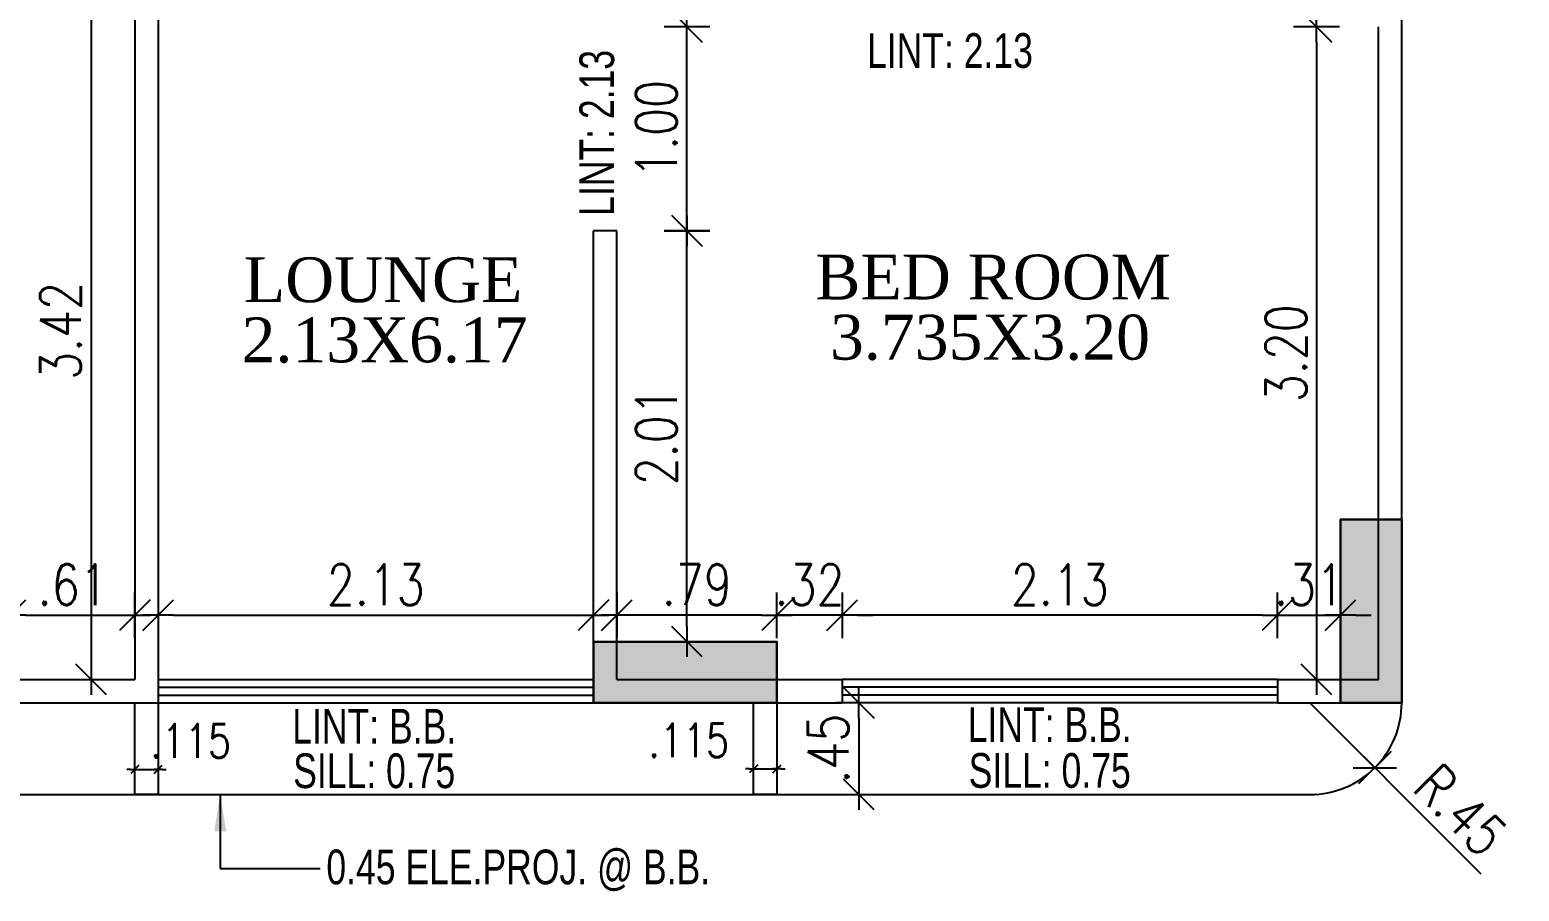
# Model space of a CAD drawing. Header units: inches. Extents: x 14331 to 14549, y 2557 to 2714.
# Drawn here: x 14389.83 to 14397.14, y 2578.57 to 2582.8 of the extents above; entities that cross this region are included whole.
import ezdxf
from ezdxf.enums import TextEntityAlignment as Align

# ---------------------------------------------------------------- set-up
doc = ezdxf.new("R2010")
doc.units = ezdxf.units.IN
doc.header["$LTSCALE"] = 0.25
doc.header["$MEASUREMENT"] = 0
doc.header["$PDMODE"] = 35
for name, color, linetype in [('dimension', 7, 'Continuous'), ('edges', 1, 'Continuous'), ('text-large', 7, 'Continuous'), ('wall', 7, 'Continuous'), ('windows', 96, 'Continuous'), ('WORK TEX', 6, 'Continuous'), ('WORKING DIM', 7, 'Continuous')]:
    doc.layers.add(name, color=color, linetype=linetype)
doc.layers.add('P-COL', color=7, linetype='Continuous', lineweight=30)
doc.layers.add('P-COLHAT', color=8, linetype='Continuous', lineweight=25)
doc.styles.add('ARIAL', font='TIMES_0.TTF')
doc.styles.add('ARL', font='swisscl_0.ttf')
doc.styles.add('romans', font='romans.shx', dxfattribs={"width": 0.8})
doc.dimstyles.new('121', dxfattribs={"dimscale": 0.1, "dimtxt": 1.65, "dimasz": 0.2, "dimexe": 0.03125, "dimexo": 0.25, "dimgap": 0.5, "dimtad": 1, "dimzin": 4, "dimdsep": 46, "dimtxsty": 'romans', "dimblk1": 'MINITICK', "dimblk2": 'MINITICK', "dimsah": 1, "dimcen": 1, "dimse1": 1, "dimse2": 1, "dimclrd": 252, "dimclre": 256, "dimclrt": 7, "dimadec": 3, "dimazin": 0, "dimtfac": 0.8, "dimtix": 1, "dimtmove": 2, "dimatfit": 3, "dimfxl": 0, "dimtolj": 1, "dimtzin": 3, "dimarcsym": 0})
doc.dimstyles.new('DFSGSG', dxfattribs={"dimtxt": 0.23, "dimasz": 0.18, "dimexe": 0.18, "dimexo": 0.0625, "dimgap": 0.09, "dimtad": 1, "dimzin": 0, "dimdsep": 46, "dimtxsty": 'ARIAL', "dimcen": 0.09, "dimse1": 1, "dimse2": 1, "dimaunit": 1, "dimadec": 0, "dimazin": 0, "dimtfac": 1, "dimtix": 1, "dimtofl": 0, "dimtmove": 0, "dimatfit": 3, "dimfxl": 0, "dimtolj": 1, "dimtzin": 0, "dimarcsym": 0})
doc.dimstyles.new('minitick-100', dxfattribs={"dimscale": 0.1, "dimtxt": 2, "dimasz": 0.75, "dimexe": 0.03125, "dimexo": 0.25, "dimgap": 0.5, "dimtad": 1, "dimzin": 4, "dimdsep": 46, "dimtxsty": 'romans', "dimblk1": 'MINITICK', "dimblk2": 'MINITICK', "dimsah": 1, "dimcen": 1, "dimse1": 1, "dimse2": 1, "dimclrd": 252, "dimclre": 256, "dimclrt": 256, "dimadec": 3, "dimazin": 0, "dimtfac": 0.8, "dimtix": 1, "dimtmove": 2, "dimatfit": 3, "dimfxl": 0, "dimtolj": 1, "dimtzin": 3, "dimarcsym": 0})

# ---------------------------------------------------------------- blocks, each defined once
blk = doc.blocks.new('BLC-A')
at = {"layer": 'P-COLHAT', "lineweight": 30}
for points in [[(2.8412, -9.5274), (2.5412, -9.5274), (2.5412, -8.6274), (2.8412, -8.6274)], [(-0.2223, -9.5274), (-0.2223, -9.2274), (-1.1223, -9.2274), (-1.1223, -9.5274)]]:
    blk.add_hatch(color=256, dxfattribs=at).paths.add_polyline_path(points)
at = {"layer": 'P-COL'}
for points in [[(2.8412, -9.5274), (2.5412, -9.5274), (2.5412, -8.6274), (2.8412, -8.6274)], [(-0.2223, -9.5274), (-0.2223, -9.2274), (-1.1223, -9.2274), (-1.1223, -9.5274)]]:
    blk.add_lwpolyline(points, close=True, dxfattribs=at)
blk = doc.blocks.new('MINITICK')
at = {"color": 7}
for p, q in [((1, 1), (-1, -1)), ((0, -1.5), (0, 1.5)), ((-1, 0), (1, 0))]:
    blk.add_line(p, q, dxfattribs=at)
blk = doc.blocks.new('*D223')
at = {"layer": 'Defpoints', "color": 0, "ltscale": 10, "transparency": 16777216}
for p in [(14396.1045, 2582.8108), (14396.1045, 2579.6095), (14396.1428, 2579.6095)]:
    blk.add_point(p, dxfattribs=at)
at = {"layer": 'dimension', "color": 252, "lineweight": -2, "ltscale": 10, "transparency": 16777216}
blk.add_line((14396.1428, 2582.7358), (14396.1428, 2579.6845), dxfattribs=at)
at = {"layer": 'dimension', "color": 252, "lineweight": -2, "ltscale": 10, "transparency": 16777216, "xscale": 0.07500000000000001, "yscale": 0.07500000000000001, "zscale": 0.07500000000000001}
for p, rotation in [((14396.1428, 2582.8108), 90), ((14396.1428, 2579.6095), 270)]:
    blk.add_blockref('MINITICK', p, dxfattribs=dict(at, rotation=rotation))
at = {"layer": 'dimension', "ltscale": 10, "transparency": 16777216, "insert": (14395.9928, 2581.2101), "char_height": 0.2, "attachment_point": 5, "rotation": 90, "style": 'romans'}
blk.add_mtext('\\A1;3.20', dxfattribs=at)
blk = doc.blocks.new('*D224')
at = {"layer": 'Defpoints', "color": 0, "ltscale": 10, "transparency": 16777216}
for p in [(14396.2604, 2579.9248), (14395.9506, 2579.5945), (14396.2604, 2579.5945)]:
    blk.add_point(p, dxfattribs=at)
at = {"layer": 'dimension', "color": 252, "lineweight": -2, "ltscale": 10, "transparency": 16777216}
for p, q in [((14395.8756, 2579.9248), (14395.8006, 2579.9248)), ((14395.9506, 2579.9248), (14396.2604, 2579.9248)), ((14396.3354, 2579.9248), (14396.4104, 2579.9248))]:
    blk.add_line(p, q, dxfattribs=at)
at = {"layer": 'dimension', "color": 252, "lineweight": -2, "ltscale": 10, "transparency": 16777216, "xscale": 0.07500000000000001, "yscale": 0.07500000000000001, "zscale": 0.07500000000000001}
blk.add_blockref('MINITICK', (14395.9506, 2579.9248), dxfattribs=at)
at = {"layer": 'dimension', "color": 252, "lineweight": -2, "ltscale": 10, "transparency": 16777216, "xscale": 0.07500000000000001, "yscale": 0.07500000000000001, "zscale": 0.07500000000000001, "rotation": 180}
blk.add_blockref('MINITICK', (14396.2604, 2579.9248), dxfattribs=at)
at = {"layer": 'dimension', "ltscale": 10, "transparency": 16777216, "insert": (14396.1055, 2580.0748), "char_height": 0.2, "attachment_point": 5, "style": 'romans'}
blk.add_mtext('\\A1;.31', dxfattribs=at)
blk = doc.blocks.new('*D225')
at = {"layer": 'Defpoints', "color": 0, "ltscale": 10, "transparency": 16777216}
for p in [(14393.8165, 2579.9248), (14393.8165, 2579.5714), (14395.9506, 2579.5714)]:
    blk.add_point(p, dxfattribs=at)
at = {"layer": 'dimension', "color": 252, "lineweight": -2, "ltscale": 10, "transparency": 16777216}
blk.add_line((14395.8756, 2579.9248), (14393.8915, 2579.9248), dxfattribs=at)
at = {"layer": 'dimension', "color": 252, "lineweight": -2, "ltscale": 10, "transparency": 16777216, "xscale": 0.07500000000000001, "yscale": 0.07500000000000001, "zscale": 0.07500000000000001, "rotation": 180}
blk.add_blockref('MINITICK', (14393.8165, 2579.9248), dxfattribs=at)
at = {"layer": 'dimension', "color": 252, "lineweight": -2, "ltscale": 10, "transparency": 16777216, "xscale": 0.07500000000000001, "yscale": 0.07500000000000001, "zscale": 0.07500000000000001}
blk.add_blockref('MINITICK', (14395.9506, 2579.9248), dxfattribs=at)
at = {"layer": 'dimension', "ltscale": 10, "transparency": 16777216, "insert": (14394.8836, 2580.0748), "char_height": 0.2, "attachment_point": 5, "style": 'romans'}
blk.add_mtext('\\A1;2.13', dxfattribs=at)
blk = doc.blocks.new('*D226')
at = {"layer": 'Defpoints', "color": 0, "ltscale": 10, "transparency": 16777216}
for p in [(14393.497, 2579.9248), (14393.497, 2579.5524), (14393.8165, 2579.5524)]:
    blk.add_point(p, dxfattribs=at)
at = {"layer": 'dimension', "color": 252, "lineweight": -2, "ltscale": 10, "transparency": 16777216}
for p, q in [((14393.422, 2579.9248), (14393.347, 2579.9248)), ((14393.8165, 2579.9248), (14393.497, 2579.9248)), ((14393.8915, 2579.9248), (14393.9665, 2579.9248))]:
    blk.add_line(p, q, dxfattribs=at)
at = {"layer": 'dimension', "color": 252, "lineweight": -2, "ltscale": 10, "transparency": 16777216, "xscale": 0.07500000000000001, "yscale": 0.07500000000000001, "zscale": 0.07500000000000001}
blk.add_blockref('MINITICK', (14393.497, 2579.9248), dxfattribs=at)
at = {"layer": 'dimension', "color": 252, "lineweight": -2, "ltscale": 10, "transparency": 16777216, "xscale": 0.07500000000000001, "yscale": 0.07500000000000001, "zscale": 0.07500000000000001, "rotation": 180}
blk.add_blockref('MINITICK', (14393.8165, 2579.9248), dxfattribs=at)
at = {"layer": 'dimension', "ltscale": 10, "transparency": 16777216, "insert": (14393.6567, 2580.0748), "char_height": 0.2, "attachment_point": 5, "style": 'romans'}
blk.add_mtext('\\A1;.32', dxfattribs=at)
blk = doc.blocks.new('*D227')
at = {"layer": 'Defpoints', "color": 0, "ltscale": 10, "transparency": 16777216}
for p in [(14392.7113, 2581.8099), (14393.0557, 2581.8099), (14392.7113, 2579.7952)]:
    blk.add_point(p, dxfattribs=at)
at = {"layer": 'dimension', "color": 252, "lineweight": -2, "ltscale": 10, "transparency": 16777216}
blk.add_line((14393.0557, 2579.8702), (14393.0557, 2581.7349), dxfattribs=at)
at = {"layer": 'dimension', "color": 252, "lineweight": -2, "ltscale": 10, "transparency": 16777216, "xscale": 0.07500000000000001, "yscale": 0.07500000000000001, "zscale": 0.07500000000000001}
for p, rotation in [((14393.0557, 2581.8099), 90), ((14393.0557, 2579.7952), 270)]:
    blk.add_blockref('MINITICK', p, dxfattribs=dict(at, rotation=rotation))
at = {"layer": 'dimension', "ltscale": 10, "transparency": 16777216, "insert": (14392.9057, 2580.8026), "char_height": 0.2, "attachment_point": 5, "rotation": 90, "style": 'romans'}
blk.add_mtext('\\A1;2.01', dxfattribs=at)
blk = doc.blocks.new('*D228')
at = {"layer": 'Defpoints', "color": 0, "ltscale": 10, "transparency": 16777216}
for p in [(14392.7113, 2582.8108), (14393.0557, 2582.8108), (14392.7113, 2581.8099)]:
    blk.add_point(p, dxfattribs=at)
at = {"layer": 'dimension', "color": 252, "lineweight": -2, "ltscale": 10, "transparency": 16777216}
blk.add_line((14393.0557, 2581.8849), (14393.0557, 2582.7358), dxfattribs=at)
at = {"layer": 'dimension', "color": 252, "lineweight": -2, "ltscale": 10, "transparency": 16777216, "xscale": 0.07500000000000001, "yscale": 0.07500000000000001, "zscale": 0.07500000000000001}
for p, rotation in [((14393.0557, 2582.8108), 90), ((14393.0557, 2581.8099), 270)]:
    blk.add_blockref('MINITICK', p, dxfattribs=dict(at, rotation=rotation))
at = {"layer": 'dimension', "ltscale": 10, "transparency": 16777216, "insert": (14392.9057, 2582.3103), "char_height": 0.2, "attachment_point": 5, "rotation": 90, "style": 'romans'}
blk.add_mtext('\\A1;1.00', dxfattribs=at)
blk = doc.blocks.new('*D229')
at = {"layer": 'Defpoints', "color": 0, "ltscale": 10, "transparency": 16777216}
for p in [(14392.597, 2579.9248), (14390.4628, 2579.6095), (14392.597, 2579.6095)]:
    blk.add_point(p, dxfattribs=at)
at = {"layer": 'dimension', "color": 252, "lineweight": -2, "ltscale": 10, "transparency": 16777216}
blk.add_line((14390.5378, 2579.9248), (14392.522, 2579.9248), dxfattribs=at)
at = {"layer": 'dimension', "color": 252, "lineweight": -2, "ltscale": 10, "transparency": 16777216, "xscale": 0.07500000000000001, "yscale": 0.07500000000000001, "zscale": 0.07500000000000001, "rotation": 180}
blk.add_blockref('MINITICK', (14390.4628, 2579.9248), dxfattribs=at)
at = {"layer": 'dimension', "color": 252, "lineweight": -2, "ltscale": 10, "transparency": 16777216, "xscale": 0.07500000000000001, "yscale": 0.07500000000000001, "zscale": 0.07500000000000001}
blk.add_blockref('MINITICK', (14392.597, 2579.9248), dxfattribs=at)
at = {"layer": 'dimension', "ltscale": 10, "transparency": 16777216, "insert": (14391.5299, 2580.0748), "char_height": 0.2, "attachment_point": 5, "style": 'romans'}
blk.add_mtext('\\A1;2.13', dxfattribs=at)
blk = doc.blocks.new('*D230')
at = {"layer": 'Defpoints', "color": 0, "ltscale": 10, "transparency": 16777216}
for p in [(14390.3485, 2579.9248), (14389.7387, 2579.6095), (14390.3485, 2579.6095)]:
    blk.add_point(p, dxfattribs=at)
at = {"layer": 'dimension', "color": 252, "lineweight": -2, "ltscale": 10, "transparency": 16777216}
blk.add_line((14389.8137, 2579.9248), (14390.2735, 2579.9248), dxfattribs=at)
at = {"layer": 'dimension', "color": 252, "lineweight": -2, "ltscale": 10, "transparency": 16777216, "xscale": 0.07500000000000001, "yscale": 0.07500000000000001, "zscale": 0.07500000000000001, "rotation": 180}
blk.add_blockref('MINITICK', (14389.7387, 2579.9248), dxfattribs=at)
at = {"layer": 'dimension', "color": 252, "lineweight": -2, "ltscale": 10, "transparency": 16777216, "xscale": 0.07500000000000001, "yscale": 0.07500000000000001, "zscale": 0.07500000000000001}
blk.add_blockref('MINITICK', (14390.3485, 2579.9248), dxfattribs=at)
at = {"layer": 'dimension', "ltscale": 10, "transparency": 16777216, "insert": (14390.0436, 2580.0748), "char_height": 0.2, "attachment_point": 5, "style": 'romans'}
blk.add_mtext('\\A1;.61', dxfattribs=at)
blk = doc.blocks.new('*D233')
at = {"layer": 'Defpoints', "color": 0, "ltscale": 10, "transparency": 16777216}
for p in [(14390.3485, 2583.0294), (14390.1342, 2579.6095), (14390.3485, 2579.6095)]:
    blk.add_point(p, dxfattribs=at)
at = {"layer": 'dimension', "color": 252, "lineweight": -2, "ltscale": 10, "transparency": 16777216}
blk.add_line((14390.1342, 2582.9544), (14390.1342, 2579.6845), dxfattribs=at)
at = {"layer": 'dimension', "color": 252, "lineweight": -2, "ltscale": 10, "transparency": 16777216, "xscale": 0.07500000000000001, "yscale": 0.07500000000000001, "zscale": 0.07500000000000001}
for p, rotation in [((14390.1342, 2583.0294), 90), ((14390.1342, 2579.6095), 270)]:
    blk.add_blockref('MINITICK', p, dxfattribs=dict(at, rotation=rotation))
at = {"layer": 'dimension', "ltscale": 10, "transparency": 16777216, "insert": (14389.9842, 2581.3195), "char_height": 0.2, "attachment_point": 5, "rotation": 90, "style": 'romans'}
blk.add_mtext('\\A1;3.42', dxfattribs=at)
blk = doc.blocks.new('*D262')
at = {"layer": 'Defpoints', "color": 0, "ltscale": 10, "transparency": 16777216}
for p in [(14392.7113, 2579.9248), (14392.7113, 2579.7952), (14393.497, 2579.7952)]:
    blk.add_point(p, dxfattribs=at)
at = {"layer": 'dimension', "color": 252, "lineweight": -2, "ltscale": 10, "transparency": 16777216}
blk.add_line((14393.422, 2579.9248), (14392.7863, 2579.9248), dxfattribs=at)
at = {"layer": 'dimension', "color": 252, "lineweight": -2, "ltscale": 10, "transparency": 16777216, "xscale": 0.07500000000000001, "yscale": 0.07500000000000001, "zscale": 0.07500000000000001, "rotation": 180}
blk.add_blockref('MINITICK', (14392.7113, 2579.9248), dxfattribs=at)
at = {"layer": 'dimension', "color": 252, "lineweight": -2, "ltscale": 10, "transparency": 16777216, "xscale": 0.07500000000000001, "yscale": 0.07500000000000001, "zscale": 0.07500000000000001}
blk.add_blockref('MINITICK', (14393.497, 2579.9248), dxfattribs=at)
at = {"layer": 'dimension', "ltscale": 10, "transparency": 16777216, "insert": (14393.1041, 2580.0748), "char_height": 0.2, "attachment_point": 5, "style": 'romans'}
blk.add_mtext('\\A1;.79', dxfattribs=at)
blk = doc.blocks.new('*D306')
at = {"layer": 'Defpoints', "color": 0, "ltscale": 10, "transparency": 16777216}
for p in [(14393.497, 2579.4952), (14393.497, 2579.0452), (14393.8982, 2579.0452)]:
    blk.add_point(p, dxfattribs=at)
at = {"layer": 'dimension', "color": 252, "lineweight": -2, "ltscale": 10, "transparency": 16777216}
blk.add_line((14393.8982, 2579.4202), (14393.8982, 2579.1202), dxfattribs=at)
at = {"layer": 'dimension', "color": 252, "lineweight": -2, "ltscale": 10, "transparency": 16777216, "xscale": 0.07500000000000001, "yscale": 0.07500000000000001, "zscale": 0.07500000000000001}
for p, rotation in [((14393.8982, 2579.4952), 90), ((14393.8982, 2579.0452), 270)]:
    blk.add_blockref('MINITICK', p, dxfattribs=dict(at, rotation=rotation))
at = {"layer": 'dimension', "ltscale": 10, "transparency": 16777216, "insert": (14393.7482, 2579.2702), "char_height": 0.2, "attachment_point": 5, "rotation": 90, "style": 'romans'}
blk.add_mtext('\\A1;.45', dxfattribs=at)
blk = doc.blocks.new('*D344')
at = {"layer": 'Defpoints', "color": 0, "ltscale": 10, "transparency": 16777216}
for p in [(14396.1104, 2579.4952), (14396.4286, 2579.177)]:
    blk.add_point(p, dxfattribs=at)
at = {"layer": 'dimension', "color": 252, "lineweight": -2, "ltscale": 10, "transparency": 16777216}
for p, q in [((14396.1104, 2579.4952), (14396.4286, 2579.177)), ((14396.9502, 2578.6554), (14396.4816, 2579.124))]:
    blk.add_line(p, q, dxfattribs=at)
at = {"layer": 'dimension', "color": 252, "lineweight": -2, "ltscale": 10, "transparency": 16777216, "xscale": 0.07500000000000001, "yscale": 0.07500000000000001, "zscale": 0.07500000000000001, "rotation": 135}
blk.add_blockref('MINITICK', (14396.4286, 2579.177), dxfattribs=at)
at = {"layer": 'dimension', "ltscale": 10, "transparency": 16777216, "insert": (14396.8485, 2578.9693), "char_height": 0.2, "attachment_point": 5, "rotation": 315, "style": 'romans'}
blk.add_mtext('\\A1;R.45', dxfattribs=at)
blk = doc.blocks.new('*D674')
at = {"layer": 'Defpoints', "color": 0, "transparency": 16777216}
for p in [(14390.4628, 2579.1688), (14390.3485, 2579.1452), (14390.4628, 2579.1452)]:
    blk.add_point(p, dxfattribs=at)
at = {"layer": 'WORKING DIM', "color": 252, "lineweight": -2, "transparency": 16777216}
for p, q in [((14390.3285, 2579.1688), (14390.3085, 2579.1688)), ((14390.3485, 2579.1688), (14390.4628, 2579.1688)), ((14390.4828, 2579.1688), (14390.5028, 2579.1688))]:
    blk.add_line(p, q, dxfattribs=at)
at = {"layer": 'WORKING DIM', "color": 252, "lineweight": -2, "transparency": 16777216, "xscale": 0.02, "yscale": 0.02, "zscale": 0.02}
blk.add_blockref('MINITICK', (14390.3485, 2579.1688), dxfattribs=at)
at = {"layer": 'WORKING DIM', "color": 252, "lineweight": -2, "transparency": 16777216, "xscale": 0.02, "yscale": 0.02, "zscale": 0.02, "rotation": 180}
blk.add_blockref('MINITICK', (14390.4628, 2579.1688), dxfattribs=at)
at = {"layer": 'WORKING DIM', "color": 7, "transparency": 16777216, "insert": (14390.6224, 2579.3088), "char_height": 0.165, "attachment_point": 5, "style": 'romans'}
blk.add_mtext('\\A1;.115', dxfattribs=at)
blk = doc.blocks.new('*D675')
at = {"layer": 'Defpoints', "color": 0, "transparency": 16777216}
for p in [(14393.3826, 2579.1476), (14393.497, 2579.1712), (14393.497, 2579.1476)]:
    blk.add_point(p, dxfattribs=at)
at = {"layer": 'WORKING DIM', "color": 252, "lineweight": -2, "transparency": 16777216}
for p, q in [((14393.3626, 2579.1712), (14393.3426, 2579.1712)), ((14393.3826, 2579.1712), (14393.497, 2579.1712)), ((14393.517, 2579.1712), (14393.537, 2579.1712))]:
    blk.add_line(p, q, dxfattribs=at)
at = {"layer": 'WORKING DIM', "color": 252, "lineweight": -2, "transparency": 16777216, "xscale": 0.02, "yscale": 0.02, "zscale": 0.02}
blk.add_blockref('MINITICK', (14393.3826, 2579.1712), dxfattribs=at)
at = {"layer": 'WORKING DIM', "color": 252, "lineweight": -2, "transparency": 16777216, "xscale": 0.02, "yscale": 0.02, "zscale": 0.02, "rotation": 180}
blk.add_blockref('MINITICK', (14393.497, 2579.1712), dxfattribs=at)
at = {"layer": 'WORKING DIM', "color": 7, "transparency": 16777216, "insert": (14393.0643, 2579.3112), "char_height": 0.165, "attachment_point": 5, "style": 'romans'}
blk.add_mtext('\\A1;.115', dxfattribs=at)

msp = doc.modelspace()

# ---------------------------------------------------------------- linework, layer by layer
at = {"layer": 'edges', "ltscale": 0.4}
msp.add_lwpolyline([(14386.5756, 2592.605, 0.414214), (14386.1256, 2592.155), (14386.1256, 2579.4952, 0.414214), (14386.5756, 2579.0452), (14396.1104, 2579.0452, 0.414214), (14396.5604, 2579.4952)], format="xyb", dxfattribs=at)
for points in [[(14390.4628, 2579.4952), (14390.4628, 2579.0452), (14390.3485, 2579.0452), (14390.3485, 2579.4952)], [(14393.497, 2579.4952), (14393.497, 2579.0452), (14393.3826, 2579.0452), (14393.3826, 2579.4952)]]:
    msp.add_lwpolyline(points, dxfattribs=at)
at = {"layer": 'wall'}
for p, q in [((14390.3485, 2583.0294), (14390.3485, 2579.6095)), ((14390.4628, 2583.0294), (14390.4628, 2579.4952)), ((14396.5604, 2579.4952), (14396.5604, 2582.9251)), ((14396.4461, 2579.6095), (14396.4461, 2582.8108)), ((14392.597, 2579.4952), (14392.597, 2581.8099)), ((14392.7113, 2581.8099), (14392.597, 2581.8099)), ((14392.7113, 2579.6095), (14392.7113, 2581.8099)), ((14389.7387, 2579.6095), (14390.3485, 2579.6095)), ((14392.7113, 2579.6095), (14393.8165, 2579.6095)), ((14393.8165, 2579.6095), (14393.8165, 2579.4952)), ((14395.9506, 2579.6095), (14396.4461, 2579.6095)), ((14395.9506, 2579.6095), (14395.9506, 2579.4952)), ((14389.7387, 2579.4952), (14390.4628, 2579.4952)), ((14392.597, 2579.4952), (14393.8165, 2579.4952)), ((14395.9506, 2579.4952), (14396.5604, 2579.4952)), ((14396.5604, 2579.4952), (14396.5604, 2579.4952))]:
    msp.add_line(p, q, dxfattribs=at)
at = {"layer": 'windows'}
for p, q in [((14390.4628, 2579.6095), (14392.597, 2579.6095)), ((14395.9506, 2579.6095), (14393.8165, 2579.6095)), ((14390.4628, 2579.5714), (14392.597, 2579.5714)), ((14390.4628, 2579.5333), (14392.597, 2579.5333)), ((14395.9506, 2579.5714), (14393.8165, 2579.5714)), ((14395.9506, 2579.5333), (14393.8165, 2579.5333)), ((14390.4628, 2579.4952), (14392.597, 2579.4952)), ((14395.9506, 2579.4952), (14393.8165, 2579.4952))]:
    msp.add_line(p, q, dxfattribs=at)

# ---------------------------------------------------------------- block references
at = {"layer": 'P-COLHAT'}
msp.add_blockref('BLC-A', (14393.7192, 2589.0226), dxfattribs=at)

# ---------------------------------------------------------------- texts
at = {"layer": 'text-large', "style": 'ARIAL'}
for s, p in [('LOUNGE', (14391.5657, 2581.5706)), ('BED ROOM', (14394.5571, 2581.584)), ('2.13X6.17', (14391.5733, 2581.2756)), ('3.735X3.20', (14394.5416, 2581.2889))]:
    msp.add_text(s, height=0.22, dxfattribs=at).set_placement(p, align=Align.MIDDLE_CENTER)
at = {"layer": 'WORK TEX', "style": 'ARL'}
for s, p in [('LINT: 2.13', (14394.3451, 2582.6949)), ('LINT: B.B.', (14391.5222, 2579.3808)), ('LINT: B.B.', (14394.8344, 2579.3886)), ('SILL: 0.75', (14391.5222, 2579.1622)), ('SILL: 0.75', (14394.8344, 2579.1638)), ('0.45 ELE.PROJ. @ B.B.', (14392.2284, 2578.6905))]:
    msp.add_text(s, height=0.17, dxfattribs=at).set_placement(p, align=Align.MIDDLE_CENTER)
msp.add_text('LINT: 2.13', height=0.17, rotation=90, dxfattribs=at).set_placement((14392.6133, 2582.2909), align=Align.MIDDLE_CENTER)

# ---------------------------------------------------------------- dimensions: what is measured, and where the dimension line sits
at = {"layer": 'dimension', "ltscale": 10}
for base, p1, p2, picture, middle in [((14390.1342, 2579.6095), (14390.3485, 2583.0294), (14390.3485, 2579.6095), '*D233', (14389.9842, 2581.3195)), ((14393.0557, 2582.8108), (14392.7113, 2581.8099), (14392.7113, 2582.8108), '*D228', (14392.9057, 2582.3103)), ((14396.1428, 2579.6095), (14396.1045, 2582.8108), (14396.1045, 2579.6095), '*D223', (14395.9928, 2581.2101)), ((14393.0557, 2581.8099), (14392.7113, 2579.7952), (14392.7113, 2581.8099), '*D227', (14392.9057, 2580.8026)), ((14393.8982, 2579.0452), (14393.497, 2579.4952), (14393.497, 2579.0452), '*D306', (14393.7482, 2579.2702))]:
    dim = msp.add_linear_dim(base=base, p1=p1, p2=p2, angle=90, dimstyle='minitick-100', dxfattribs=at)
    dim.commit()
    dim.dimension.update_dxf_attribs({"geometry": picture, "text_midpoint": middle})
for base, p1, p2, picture, middle in [((14390.3485, 2579.9248), (14389.7387, 2579.6095), (14390.3485, 2579.6095), '*D230', (14390.0436, 2580.0748)), ((14392.597, 2579.9248), (14390.4628, 2579.6095), (14392.597, 2579.6095), '*D229', (14391.5299, 2580.0748)), ((14392.7113, 2579.9248), (14393.497, 2579.7952), (14392.7113, 2579.7952), '*D262', (14393.1041, 2580.0748)), ((14393.497, 2579.9248), (14393.8165, 2579.5524), (14393.497, 2579.5524), '*D226', (14393.6567, 2580.0748)), ((14393.8165, 2579.9248), (14395.9506, 2579.5714), (14393.8165, 2579.5714), '*D225', (14394.8836, 2580.0748)), ((14396.2604, 2579.9248), (14395.9506, 2579.5945), (14396.2604, 2579.5945), '*D224', (14396.1055, 2580.0748))]:
    dim = msp.add_linear_dim(base=base, p1=p1, p2=p2, dimstyle='minitick-100', dxfattribs=at)
    dim.commit()
    dim.dimension.update_dxf_attribs({"geometry": picture, "text_midpoint": middle})
dim = msp.add_radius_dim(center=(14396.1104, 2579.4952), mpoint=(14396.4286, 2579.177), dimstyle='minitick-100', dxfattribs=at)
dim.commit()
dim.dimension.update_dxf_attribs({"geometry": '*D344', "text_midpoint": (14396.8485, 2578.9693)})
at = {"layer": 'WORKING DIM'}
for base, p1, p2, picture, middle in [((14390.4628, 2579.1688), (14390.3485, 2579.1452), (14390.4628, 2579.1452), '*D674', (14390.6224, 2579.3088)), ((14393.497, 2579.1712), (14393.3826, 2579.1476), (14393.497, 2579.1476), '*D675', (14393.0643, 2579.3112))]:
    dim = msp.add_linear_dim(base=base, p1=p1, p2=p2, text='.115', dimstyle='121', override={"dimfxl": 0.18, "dimfxlon": 1}, dxfattribs=at)
    dim.commit()
    dim.dimension.update_dxf_attribs({"geometry": picture, "text_midpoint": middle, "dimtype": 160})

# ---------------------------------------------------------------- leaders
at = {"layer": 'wall'}
msp.add_leader([(14390.7671, 2579.0452), (14390.7671, 2578.6825), (14391.2579, 2578.6825)], dimstyle='DFSGSG', override={"dimgap": 0.09, "dimtad": 0, "dimarcsym": 1}, dxfattribs=at)

doc.saveas('drawing.dxf')
